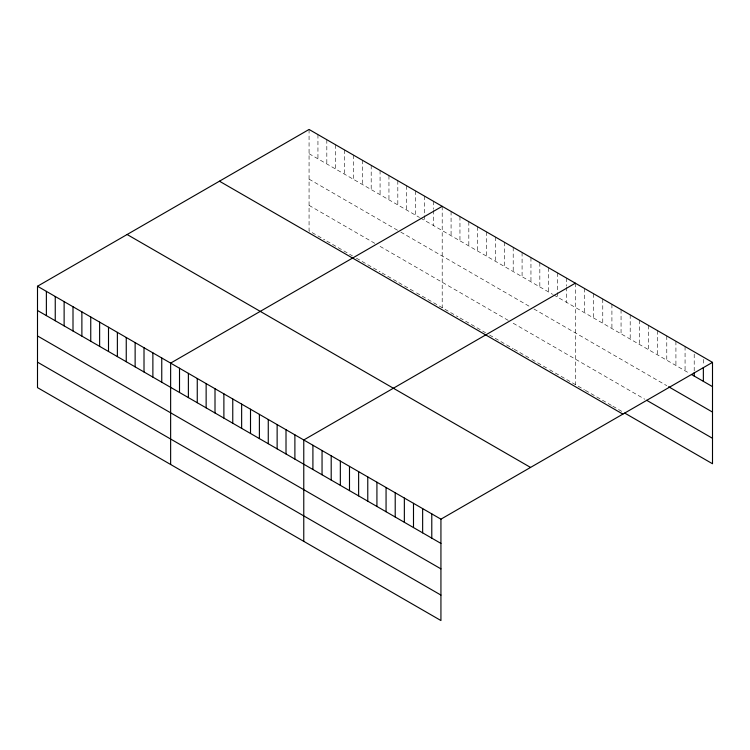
<?xml version="1.0" encoding="UTF-8"?>
<svg xmlns="http://www.w3.org/2000/svg" width="750" height="750" viewBox="0 0 750 750"><rect width="100%" height="100%" fill="white"/><g stroke="black" fill="none" stroke-linecap="round" stroke-linejoin="round"><path stroke-width="0.56" stroke-dasharray="3.75 2.81" d="M309.066 129.459L309.066 230.831L324.844 239.944M309.066 153.703L419.522 217.472M420.506 218.034L552.647 294.328M553.641 294.9L689.634 373.425M309.066 179.156L397.819 230.4M400.781 232.106L530.953 307.266M533.916 308.972L666.778 385.678M309.066 205.378L375.141 243.525M380.072 246.375L508.275 320.391M513.206 323.241L644.831 399.234M326.822 241.088L352.462 255.891M356.4 258.169L380.072 271.828M382.041 272.972L397.819 282.075M398.812 282.647L415.575 292.322M416.559 292.894L457.978 316.809M459.956 317.944L485.588 332.747M489.534 335.025L513.206 348.694M514.191 349.266L530.953 358.941M531.938 359.513L548.709 369.188M549.694 369.759L584.475 389.841M585.394 390.366L611.916 405.675M612.825 406.209L623.803 412.547M703.359 359.409L703.359 365.175M694.209 354.122L694.209 371.447M685.069 346.537L685.069 370.781M675.919 341.259L675.919 365.503M666.778 335.981L666.778 360.225M657.638 330.703L657.638 354.947M648.488 325.416L648.488 349.659M639.347 320.138L639.347 344.381M630.197 314.859L630.197 339.103M621.056 309.581L621.056 333.825M611.916 304.303L611.916 328.547M602.766 299.025L602.766 323.269M593.625 293.747L593.625 317.991M584.475 288.459L584.475 312.703M575.334 283.181L575.334 384.562M566.456 278.062L566.456 286.144M566.456 287.297L566.456 302.306M557.578 272.934L557.578 291.403M557.578 292.566L557.578 297.178M548.709 267.816L548.709 292.059M539.831 262.688L539.831 286.931M530.953 257.559L530.953 281.803M522.084 252.441L522.084 276.684M513.206 247.312L513.206 271.556M504.328 242.194L504.328 266.438M495.45 237.066L495.45 261.309M486.581 231.938L486.581 256.181M477.703 226.819L477.703 251.062M468.825 221.691L468.825 245.934M459.956 216.572L459.956 240.816M451.078 211.444L451.078 235.688M442.2 206.325L442.2 307.697M433.322 201.197L433.322 209.278M433.322 210.431L433.322 225.441M424.453 196.069L424.453 214.547M424.453 215.7L424.453 220.312M415.575 190.95L415.575 215.194M406.697 185.822L406.697 210.066M397.819 180.703L397.819 204.947M388.95 175.575L388.95 199.819M380.072 170.447L380.072 194.691M371.194 165.328L371.194 189.572M362.325 160.2L362.325 184.444M353.447 155.081L353.447 179.325M344.569 149.953L344.569 174.197M335.691 144.834L335.691 169.078M326.822 139.706L326.822 163.95M317.944 134.578L317.944 158.822"/><path stroke-width="1.12" d="M37.5 286.247L440.934 519.169L440.934 620.541L37.5 387.628L37.5 286.247L309.066 129.459L712.5 362.372L712.5 463.753L624.712 413.072M442.2 206.325L170.634 363.113L170.634 464.484M575.334 283.181L303.769 439.969L303.769 541.35M440.934 519.169L712.5 362.372M691.472 374.475L712.5 386.625M668.606 386.737L712.5 412.078M646.659 400.284L712.5 438.3M219.45 181.2L622.884 414.113M127.116 234.506L530.55 467.428M37.5 310.491L440.934 543.413M37.5 335.944L440.934 568.866M37.5 362.166L440.934 595.087M703.359 367.491L703.359 381.337M694.209 372.6L694.209 376.059M431.784 513.881L431.784 538.125M422.644 508.603L422.644 532.847M413.494 503.325L413.494 527.569M404.353 498.047L404.353 522.291M395.212 492.769L395.212 517.013M386.062 487.491L386.062 511.734M376.922 482.213L376.922 506.456M367.772 476.925L367.772 501.169M358.631 471.647L358.631 495.891M349.491 466.369L349.491 490.613M340.341 461.091L340.341 485.334M331.2 455.812L331.2 480.056M322.05 450.534L322.05 474.778M312.909 445.256L312.909 469.5M294.891 434.85L294.891 459.094M286.012 429.722L286.012 453.966M277.134 424.603L277.134 448.847M268.266 419.475L268.266 443.719M259.387 414.347L259.387 438.591M250.509 409.228L250.509 433.472M241.641 404.1L241.641 428.344M232.762 398.981L232.762 423.225M223.884 393.853L223.884 418.097M215.006 388.734L215.006 412.978M206.137 383.606L206.137 407.85M197.259 378.478L197.259 402.722M188.381 373.359L188.381 397.603M179.512 368.231L179.512 392.475M161.756 357.984L161.756 382.228M152.878 352.856L152.878 377.1M144.009 347.738L144.009 371.981M135.131 342.609L135.131 366.853M126.253 337.491L126.253 361.734M117.375 332.362L117.375 356.606M108.506 327.244L108.506 351.488M99.628 322.116L99.628 346.359M90.75 316.988L90.75 341.231M81.881 311.869L81.881 336.112M73.003 306.741L73.003 330.984M64.125 301.622L64.125 325.866M55.247 296.494L55.247 320.738M46.378 291.366L46.378 315.609"/></g></svg>
